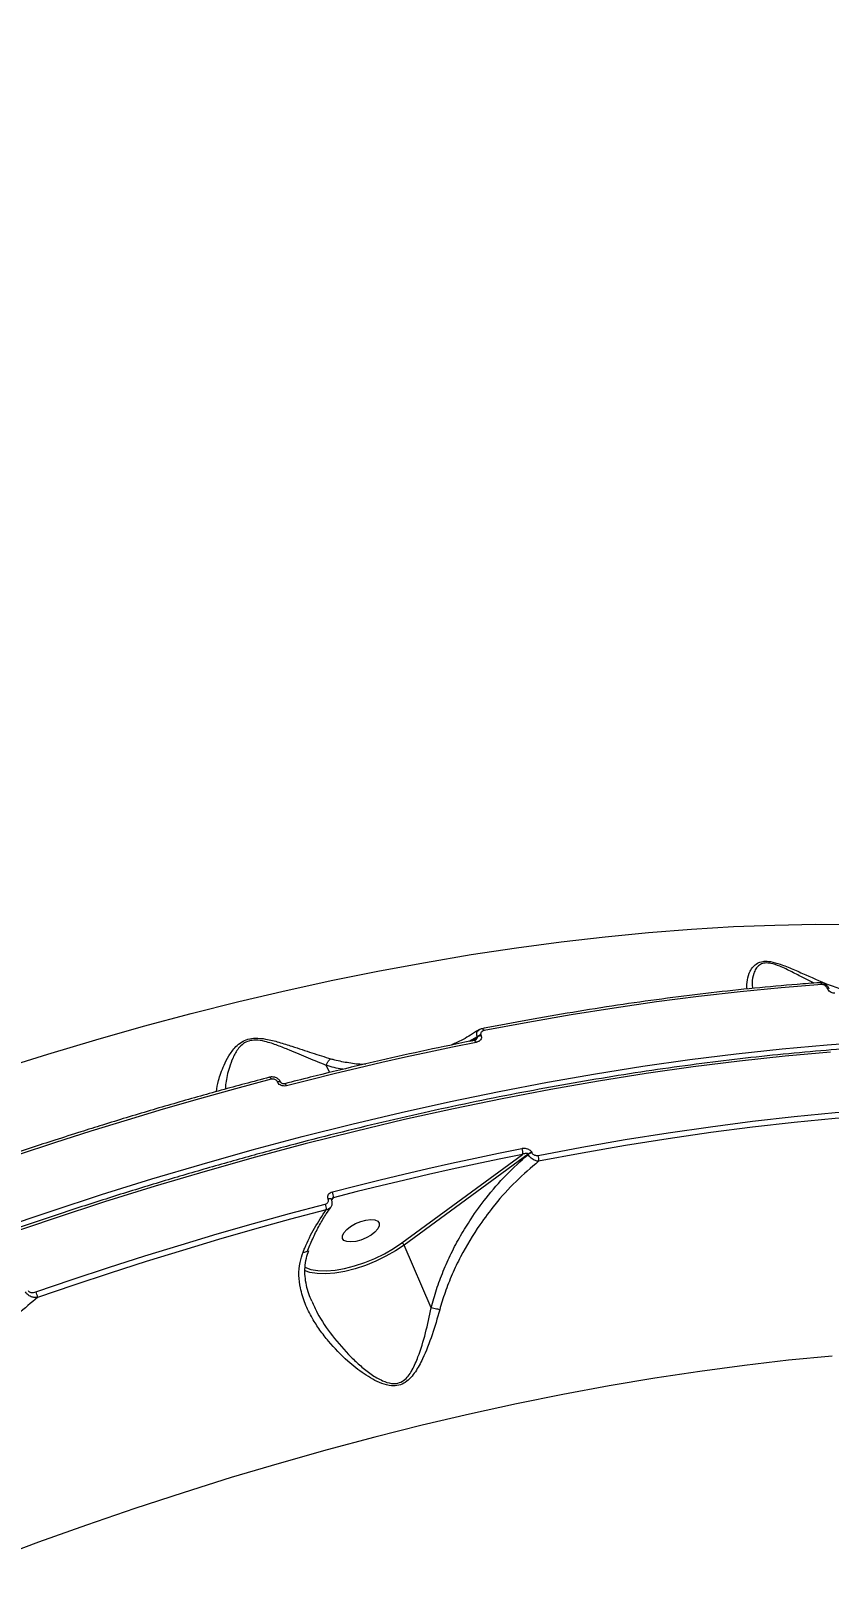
# Model space of a CAD drawing. Header units: millimetres. Extents: x -9609 to 9022, y -7175 to 8108.
# Drawn here: x -4530.2 to -4349.9, y 4529.7 to 4876.7 of the extents above; entities that cross this region are included whole.
import ezdxf

# ---------------------------------------------------------------- set-up
doc = ezdxf.new("R2010")
doc.units = ezdxf.units.MM
for name, color, linetype in [('DIKOM_ОБЪЕКТ', 7, 'Continuous'), ('DIKOM_РАЗМЕР_ЗОНА', 7, 'Continuous'), ('DIKOM_РАЗМЕР_ОБЪЕКТА', 7, 'Continuous')]:
    doc.layers.add(name, color=color, linetype=linetype)
doc.styles.add('style1', font='arial.ttf', dxfattribs={"width": 0.8})
doc.dimstyles.new('1-50', dxfattribs={"dimtxt": 300, "dimasz": 200, "dimexe": 100, "dimexo": 0, "dimgap": 100, "dimtad": 1, "dimtxsty": 'style1', "dimcen": 200, "dimclrd": 7, "dimclre": 7, "dimclrt": 7, "dimadec": 1, "dimazin": 2, "dimtfac": 1, "dimtmove": 0, "dimatfit": 2, "dimfxl": 0, "dimlwd": 25, "dimlwe": 18, "dimarcsym": 0})

# ---------------------------------------------------------------- blocks, each defined once
blk = doc.blocks.new('*D10')
at = {"layer": 'Defpoints', "color": 0, "transparency": 16777216}
for p in [(-405.54, 6589.16), (-8044.66, -3492.79), (424.09, -3492.79)]:
    blk.add_point(p, dxfattribs=at)
at = {"layer": 'DIKOM_РАЗМЕР_ОБЪЕКТА', "color": 7, "lineweight": 18, "transparency": 16777216}
for p, q in [((-405.54, 6589.16), (-8144.66, 6589.16)), ((424.09, -3492.79), (-8144.66, -3492.79))]:
    blk.add_line(p, q, dxfattribs=at)
at = {"layer": 'DIKOM_РАЗМЕР_ОБЪЕКТА', "color": 7, "lineweight": 25, "transparency": 16777216}
blk.add_line((-8044.66, 6389.16), (-8044.66, -3292.79), dxfattribs=at)
at = {"layer": 'DIKOM_РАЗМЕР_ОБЪЕКТА', "color": 7, "transparency": 16777216}
for points in [[(-8077.99, 6389.16), (-8011.32, 6389.16), (-8044.66, 6589.16)], [(-8077.99, -3292.79), (-8011.32, -3292.79), (-8044.66, -3492.79)]]:
    blk.add_solid(points, dxfattribs=at)
at = {"layer": 'DIKOM_РАЗМЕР_ОБЪЕКТА', "color": 7, "transparency": 16777216, "insert": (-8297.83, 1541.5), "char_height": 300, "attachment_point": 5, "rotation": 90, "style": 'style1'}
blk.add_mtext('10100', dxfattribs=at)
blk = doc.blocks.new('*D13')
at = {"layer": 'Defpoints', "color": 0, "transparency": 16777216}
for p in [(-4933.28, 8107.63), (-9158.98, -4977.79), (-1652.91, -4977.79)]:
    blk.add_point(p, dxfattribs=at)
at = {"layer": 'DIKOM_РАЗМЕР_ЗОНА', "color": 7, "lineweight": 18, "transparency": 16777216}
for p, q in [((-4933.28, 8107.63), (-9258.98, 8107.63)), ((-1652.91, -4977.79), (-9258.98, -4977.79))]:
    blk.add_line(p, q, dxfattribs=at)
at = {"layer": 'DIKOM_РАЗМЕР_ЗОНА', "color": 7, "lineweight": 25, "transparency": 16777216}
blk.add_line((-9158.98, 7907.63), (-9158.98, -4777.79), dxfattribs=at)
at = {"layer": 'DIKOM_РАЗМЕР_ЗОНА', "color": 7, "transparency": 16777216}
for points in [[(-9192.32, 7907.63), (-9125.65, 7907.63), (-9158.98, 8107.63)], [(-9192.32, -4777.79), (-9125.65, -4777.79), (-9158.98, -4977.79)]]:
    blk.add_solid(points, dxfattribs=at)
at = {"layer": 'DIKOM_РАЗМЕР_ЗОНА', "color": 7, "transparency": 16777216, "insert": (-9412.26, 1541.5), "char_height": 300, "attachment_point": 5, "rotation": 90, "style": 'style1'}
blk.add_mtext('13100', dxfattribs=at)

msp = doc.modelspace()

# ---------------------------------------------------------------- linework, layer by layer
at = {"layer": 'DIKOM_ОБЪЕКТ', "color": 7, "linetype": 'Continuous', "lineweight": 15}
for p, q in [((-4350.386, 4660.476), (-4350.406, 4660.521)), ((-4349.908, 4660.311), (-4349.928, 4660.357)), ((-4429.379, 4649.531), (-4431.236, 4648.455)), ((-4430.486, 4648.607), (-4429.343, 4649.446)), ((-4429.343, 4649.446), (-4429.379, 4649.531)), ((-4428.547, 4649.896), (-4428.51, 4649.811)), ((-4463.469, 4643.061), (-4462.757, 4641.417)), ((-4474.468, 4639.299), (-4474.48, 4639.326)), ((-4473.694, 4639.185), (-4473.706, 4639.212)), ((-4446.366, 4602.987), (-4419.174, 4622.947)), ((-4417.905, 4623.036), (-4445.898, 4602.489)), ((-4417.868, 4622.951), (-4417.905, 4623.036)), ((-4417.073, 4623.401), (-4417.035, 4623.316)), ((-4463.019, 4612.862), (-4463.03, 4612.889)), ((-4462.245, 4612.748), (-4462.257, 4612.775)), ((-4461.87, 4613.174), (-4462.253, 4612.714)), ((-4439.765, 4588.326), (-4445.898, 4602.489)), ((-4467.385, 4596.372), (-4468.351, 4596.703))]:
    msp.add_line(p, q, dxfattribs=at)
at = {"layer": 'DIKOM_ОБЪЕКТ', "color": 7, "linetype": 'Continuous', "lineweight": 15, "flags": 128}
for points in [[(-4537.216, 4642.225), (-4526.349, 4645.621), (-4515.503, 4648.844), (-4504.69, 4651.891), (-4493.919, 4654.758), (-4483.199, 4657.443), (-4472.543, 4659.944), (-4461.958, 4662.258), (-4451.455, 4664.384), (-4441.044, 4666.318), (-4430.733, 4668.06), (-4420.535, 4669.607), (-4410.456, 4670.958), (-4400.508, 4672.113), (-4390.698, 4673.07), (-4381.037, 4673.827), (-4371.533, 4674.385), (-4362.195, 4674.743), (-4353.032, 4674.9), (-4344.052, 4674.856)], [(-4351.594, 4661.291), (-4360.747, 4660.552), (-4370.021, 4659.652), (-4379.409, 4658.59), (-4388.903, 4657.368), (-4398.499, 4655.987), (-4408.189, 4654.446), (-4417.967, 4652.748), (-4427.825, 4650.894)], [(-4428.273, 4651.339), (-4428.217, 4651.34), (-4428.137, 4651.312), (-4428.055, 4651.251), (-4427.974, 4651.159), (-4427.896, 4651.038), (-4427.825, 4650.894)], [(-4536.964, 4606.294), (-4525.581, 4610.167), (-4514.2, 4613.874), (-4502.833, 4617.41), (-4491.488, 4620.774), (-4480.175, 4623.962), (-4468.905, 4626.972), (-4457.685, 4629.8), (-4446.526, 4632.446), (-4435.437, 4634.906), (-4424.427, 4637.178), (-4413.506, 4639.261), (-4402.683, 4641.153), (-4391.967, 4642.852), (-4381.366, 4644.357), (-4370.891, 4645.666), (-4360.55, 4646.778), (-4350.351, 4647.693), (-4340.302, 4648.409)], [(-4349.636, 4646.042), (-4359.835, 4645.128), (-4370.177, 4644.015), (-4380.652, 4642.706), (-4391.252, 4641.201), (-4401.968, 4639.503), (-4412.791, 4637.611), (-4423.712, 4635.528), (-4434.722, 4633.255), (-4445.811, 4630.795), (-4456.97, 4628.15), (-4468.189, 4625.321), (-4479.461, 4622.311), (-4490.773, 4619.123), (-4502.118, 4615.759), (-4513.485, 4612.223), (-4524.865, 4608.516), (-4536.249, 4604.643)], [(-4429.647, 4648.242), (-4434.936, 4647.168), (-4440.244, 4646.051), (-4445.571, 4644.891), (-4450.916, 4643.687), (-4456.276, 4642.441), (-4461.652, 4641.152), (-4467.042, 4639.82), (-4472.445, 4638.446)], [(-4430.092, 4648.687), (-4430.055, 4648.69), (-4429.973, 4648.668), (-4429.888, 4648.61), (-4429.803, 4648.517), (-4429.722, 4648.392), (-4429.647, 4648.242)], [(-4475.866, 4639.908), (-4483.977, 4637.746), (-4492.11, 4635.491), (-4500.263, 4633.144), (-4508.432, 4630.707), (-4516.611, 4628.181), (-4524.8, 4625.566), (-4532.992, 4622.863), (-4541.186, 4620.075)], [(-4476.26, 4640.365), (-4476.211, 4640.365), (-4476.147, 4640.333), (-4476.078, 4640.269), (-4476.006, 4640.174), (-4475.934, 4640.053), (-4475.866, 4639.908)], [(-4473.706, 4639.212), (-4473.708, 4639.218), (-4473.781, 4639.301), (-4473.902, 4639.356), (-4474.066, 4639.379), (-4474.262, 4639.369), (-4474.48, 4639.326)], [(-4473.693, 4639.182), (-4473.697, 4639.191), (-4473.769, 4639.274), (-4473.891, 4639.329), (-4474.054, 4639.352), (-4474.25, 4639.341), (-4474.468, 4639.299)], [(-4472.842, 4638.902), (-4472.808, 4638.904), (-4472.741, 4638.879), (-4472.669, 4638.818), (-4472.593, 4638.723), (-4472.517, 4638.597), (-4472.445, 4638.446)], [(-4415.63, 4622.735), (-4405.771, 4624.589), (-4395.994, 4626.287), (-4386.304, 4627.828), (-4376.708, 4629.209), (-4367.213, 4630.431), (-4357.826, 4631.493), (-4348.552, 4632.393), (-4339.399, 4633.132)], [(-4339.448, 4631.788), (-4348.581, 4631.051), (-4357.834, 4630.153), (-4367.201, 4629.094), (-4376.675, 4627.874), (-4386.25, 4626.496), (-4395.918, 4624.959), (-4405.674, 4623.265), (-4415.511, 4621.414)], [(-4462.079, 4614.512), (-4456.677, 4615.886), (-4451.287, 4617.218), (-4445.911, 4618.507), (-4440.55, 4619.754), (-4435.206, 4620.957), (-4429.879, 4622.118), (-4424.571, 4623.235), (-4419.282, 4624.308)], [(-4419.174, 4622.947), (-4424.45, 4621.876), (-4429.746, 4620.762), (-4435.06, 4619.604), (-4440.392, 4618.404), (-4445.74, 4617.16), (-4451.102, 4615.874), (-4456.479, 4614.545), (-4461.87, 4613.174)], [(-4528.99, 4591.915), (-4520.797, 4594.704), (-4512.604, 4597.406), (-4504.416, 4600.022), (-4496.236, 4602.548), (-4488.068, 4604.985), (-4479.916, 4607.332), (-4471.782, 4609.587), (-4463.671, 4611.749)], [(-4462.256, 4612.773), (-4462.26, 4612.781), (-4462.332, 4612.864), (-4462.453, 4612.919), (-4462.616, 4612.942), (-4462.813, 4612.932), (-4463.03, 4612.889)], [(-4462.245, 4612.748), (-4462.248, 4612.754), (-4462.32, 4612.837), (-4462.441, 4612.892), (-4462.605, 4612.915), (-4462.801, 4612.905), (-4463.019, 4612.862)], [(-4463.446, 4610.452), (-4471.539, 4608.295), (-4479.655, 4606.045), (-4487.789, 4603.704), (-4495.939, 4601.272), (-4504.101, 4598.751), (-4512.271, 4596.142), (-4520.445, 4593.445), (-4528.621, 4590.663)], [(-4452.458, 4605.426), (-4453.357, 4604.726), (-4454.441, 4604.107), (-4455.624, 4603.617), (-4456.809, 4603.297), (-4457.901, 4603.173), (-4458.81, 4603.255), (-4459.464, 4603.536), (-4459.81, 4603.994), (-4459.817, 4604.59), (-4459.489, 4605.278), (-4458.849, 4606.001), (-4457.951, 4606.701), (-4456.866, 4607.32), (-4455.683, 4607.81), (-4454.498, 4608.129), (-4453.407, 4608.253), (-4452.497, 4608.172), (-4451.843, 4607.891), (-4451.498, 4607.433), (-4451.49, 4606.837), (-4451.818, 4606.149), (-4452.458, 4605.426)], [(-4468.359, 4597.475), (-4468.332, 4597.461), (-4466.977, 4596.997), (-4465.358, 4596.736), (-4463.513, 4596.686), (-4461.482, 4596.846), (-4459.316, 4597.214), (-4457.065, 4597.78), (-4454.781, 4598.532), (-4452.516, 4599.452), (-4450.326, 4600.518), (-4448.26, 4601.706), (-4446.366, 4602.987)], [(-4445.898, 4602.489), (-4447.851, 4601.167), (-4449.981, 4599.942), (-4452.241, 4598.843), (-4454.576, 4597.894), (-4456.932, 4597.119), (-4459.254, 4596.535), (-4461.488, 4596.156), (-4463.58, 4595.991), (-4465.484, 4596.043), (-4467.154, 4596.312), (-4467.385, 4596.372)], [(-4349.273, 4577.417), (-4359.082, 4576.46), (-4369.031, 4575.306), (-4379.11, 4573.954), (-4389.308, 4572.407), (-4399.618, 4570.665), (-4410.03, 4568.731), (-4420.532, 4566.605), (-4431.117, 4564.291), (-4441.774, 4561.79), (-4452.493, 4559.105), (-4463.265, 4556.238), (-4474.078, 4553.191), (-4484.924, 4549.968), (-4495.792, 4546.572), (-4506.671, 4543.005), (-4517.553, 4539.271), (-4528.425, 4535.374), (-4539.28, 4531.317)]]:
    msp.add_lwpolyline(points, dxfattribs=at)
at = {"layer": 'DIKOM_ОБЪЕКТ', "color": 7, "linetype": 'Continuous', "lineweight": 15}
for centre, radius, start, end in [((-4352.159, 4661.146), 0.583, 14.36672, 84.625), ((-4350.291, 4660.077), 0.459, 37.60868, 104.51757), ((-4350.271, 4660.035), 0.456, 37.02503, 104.61364), ((-4428.113, 4647.774), 2.166, 101.55938, 125.7717), ((-4428.075, 4647.684), 2.171, 101.56897, 125.73797), ((-4421.027, 4623.485), 1.929, 343.8084, 25.24767), ((-4416.637, 4621.275), 2.171, 101.57088, 125.74295), ((-4416.601, 4621.191), 2.169, 101.55945, 125.75438), ((-4417.434, 4621.906), 1.985, 345.64601, 24.67056), ((-4464.267, 4613.485), 2.417, 352.61036, 25.14052), ((-4465.993, 4610.678), 2.557, 354.93879, 24.75991), ((-4446.764, 4602.144), 0.932, 21.68547, 64.7336), ((-4533.356, 4589.948), 4.789, 8.58173, 24.25314)]:
    msp.add_arc(centre, radius, start, end, dxfattribs=at)
for points, knots in [([(-4368.466, 4660.29), (-4368.495, 4660.964), (-4368.551, 4662.221), (-4367.959, 4664.028), (-4367.144, 4665.321), (-4366.255, 4666.134), (-4365.292, 4666.483), (-4364.29, 4666.597), (-4363.002, 4666.517), (-4360.752, 4665.863), (-4358.09, 4664.769), (-4354.236, 4663.069), (-4350.215, 4661.28), (-4347.243, 4660.298), (-4346.151, 4659.937)], [0, 0, 0, 0, 0.1394269, 0.2597512, 0.3205899, 0.3828964, 0.4335104, 0.4431608, 0.4897756, 0.5533293, 0.6374121, 0.7237336, 0.8984057, 1, 1, 1, 1]), ([(-4353.342, 4661.632), (-4354.122, 4662.015), (-4355.761, 4662.82), (-4358.332, 4664.169), (-4360.792, 4665.357), (-4362.902, 4666.1), (-4364.087, 4666.201), (-4364.976, 4666.086), (-4365.806, 4665.712), (-4366.516, 4664.851), (-4367.109, 4663.468), (-4367.411, 4661.889), (-4367.271, 4660.835), (-4367.216, 4660.423)], [0, 0, 0, 0, 0.10545749, 0.22152036, 0.33950695, 0.42284281, 0.48207286, 0.49431371, 0.55937185, 0.64078816, 0.7254374, 0.89273117, 1, 1, 1, 1]), ([(-4352.103, 4661.727), (-4353.775, 4661.601), (-4358.625, 4661.237), (-4366.755, 4660.499), (-4376.529, 4659.454), (-4386.425, 4658.231), (-4396.432, 4656.833), (-4406.543, 4655.262), (-4416.572, 4653.548), (-4423.836, 4652.201), (-4427.688, 4651.452), (-4428.273, 4651.339)], [0, 0, 0, 0, 0.0688522, 0.1996943, 0.3305353, 0.4613723, 0.5922068, 0.7230333, 0.8538576, 0.9777879, 1, 1, 1, 1]), ([(-4349.928, 4660.355), (-4349.928, 4660.356), (-4349.991, 4660.571), (-4350.295, 4660.972), (-4350.871, 4661.461), (-4351.527, 4661.735), (-4351.943, 4661.711), (-4352.1, 4661.701)], [0, 0, 0, 0, 0.00063276, 0.25329129, 0.52917669, 0.82293985, 1, 1, 1, 1]), ([(-4350.406, 4660.521), (-4350.437, 4660.582), (-4350.514, 4660.736), (-4350.715, 4660.963), (-4350.993, 4661.159), (-4351.303, 4661.284), (-4351.497, 4661.289), (-4351.594, 4661.291)], [0, 0, 0, 0, 0.1421998, 0.357039, 0.5715917, 0.7856214, 1, 1, 1, 1]), ([(-4348.612, 4659.324), (-4348.757, 4659.328), (-4349.047, 4659.336), (-4349.51, 4659.524), (-4349.927, 4659.819), (-4350.226, 4660.156), (-4350.341, 4660.385), (-4350.386, 4660.476)], [0, 0, 0, 0, 0.2150921, 0.4300275, 0.6447192, 0.8592531, 1, 1, 1, 1]), ([(-4488.275, 4637.114), (-4488.15, 4637.922), (-4487.891, 4639.611), (-4486.839, 4642.521), (-4485.508, 4645.178), (-4484.229, 4647.024), (-4482.712, 4648.326), (-4481.197, 4649.023), (-4479.285, 4649.283), (-4476.855, 4649.015), (-4474.092, 4648.298), (-4470.594, 4647.185), (-4466.616, 4645.824), (-4463.817, 4644.973), (-4462.404, 4644.543)], [0, 0, 0, 0, 0.132595, 0.2771358, 0.3581989, 0.4408141, 0.4869683, 0.5262421, 0.5657549, 0.6186179, 0.6892997, 0.7618459, 0.8798149, 1, 1, 1, 1]), ([(-4429.049, 4651.048), (-4429.657, 4650.655), (-4431.36, 4649.554), (-4433.421, 4648.429), (-4434.884, 4647.788), (-4435.199, 4647.65)], [0, 0, 0, 0, 0.3039762, 0.8500022, 1, 1, 1, 1]), ([(-4429.76, 4648.825), (-4429.684, 4648.881), (-4429.539, 4648.988), (-4429.4, 4649.156), (-4429.338, 4649.29), (-4429.322, 4649.377), (-4429.336, 4649.426), (-4429.343, 4649.446)], [0, 0, 0, 0, 0.3484647, 0.6634695, 0.7939435, 0.9132601, 1, 1, 1, 1]), ([(-4428.51, 4649.811), (-4428.488, 4649.752), (-4428.414, 4649.55), (-4428.421, 4649.195), (-4428.619, 4648.789), (-4429.021, 4648.427), (-4429.426, 4648.307), (-4429.647, 4648.242)], [0, 0, 0, 0, 0.0795938, 0.2757006, 0.4707652, 0.7106362, 1, 1, 1, 1]), ([(-4429.379, 4649.531), (-4429.407, 4649.61), (-4429.498, 4649.868), (-4429.524, 4650.285), (-4429.392, 4650.743), (-4429.163, 4650.935), (-4429.04, 4651.037)], [0, 0, 0, 0, 0.125012, 0.4116785, 0.6863625, 1, 1, 1, 1]), ([(-4428.268, 4651.324), (-4428.35, 4651.312), (-4428.635, 4651.272), (-4428.876, 4651.119), (-4429.047, 4651.01)], [0, 0, 0, 0, 0.2893802, 1, 1, 1, 1]), ([(-4427.825, 4650.894), (-4427.973, 4650.851), (-4428.233, 4650.774), (-4428.487, 4650.541), (-4428.607, 4650.288), (-4428.609, 4650.063), (-4428.561, 4649.935), (-4428.547, 4649.896)], [0, 0, 0, 0, 0.3024168, 0.5346823, 0.7254744, 0.9170994, 1, 1, 1, 1]), ([(-4162.767, 4604.895), (-4163.48, 4605.596), (-4165.472, 4607.555), (-4169.044, 4610.606), (-4173.457, 4614.061), (-4178.15, 4617.354), (-4183.105, 4620.494), (-4188.321, 4623.474), (-4193.795, 4626.294), (-4199.521, 4628.951), (-4205.496, 4631.442), (-4211.714, 4633.766), (-4218.17, 4635.922), (-4224.861, 4637.906), (-4231.78, 4639.72), (-4238.922, 4641.359), (-4246.283, 4642.824), (-4253.855, 4644.114), (-4261.634, 4645.228), (-4269.613, 4646.164), (-4277.787, 4646.923), (-4286.149, 4647.504), (-4294.693, 4647.906), (-4303.413, 4648.129), (-4312.303, 4648.173), (-4321.354, 4648.039), (-4330.562, 4647.726), (-4339.918, 4647.234), (-4349.416, 4646.564), (-4359.049, 4645.717), (-4368.808, 4644.693), (-4378.689, 4643.493), (-4388.682, 4642.118), (-4398.78, 4640.569), (-4408.976, 4638.847), (-4419.262, 4636.954), (-4429.63, 4634.89), (-4440.073, 4632.659), (-4450.582, 4630.26), (-4461.151, 4627.696), (-4471.77, 4624.969), (-4482.432, 4622.081), (-4493.13, 4619.035), (-4503.854, 4615.831), (-4514.597, 4612.475), (-4525.351, 4608.965), (-4536.107, 4605.308), (-4546.858, 4601.504), (-4557.596, 4597.556), (-4568.313, 4593.469), (-4578.999, 4589.244), (-4589.649, 4584.885), (-4600.253, 4580.395), (-4610.803, 4575.778), (-4621.291, 4571.037), (-4631.711, 4566.175), (-4642.053, 4561.196), (-4651.186, 4556.668), (-4656.847, 4553.774), (-4659.118, 4552.613)], [0, 0, 0, 0, 0.0098923, 0.0276309, 0.0453792, 0.0631366, 0.0809025, 0.0986755, 0.1164554, 0.13424, 0.1520293, 0.1698218, 0.1876168, 0.2054138, 0.2232114, 0.2410101, 0.2588093, 0.2766077, 0.2944058, 0.3122038, 0.330001, 0.3477974, 0.3655926, 0.3833873, 0.4011813, 0.418974, 0.4367663, 0.4545577, 0.4723482, 0.4901382, 0.5079267, 0.5257152, 0.5435029, 0.56129, 0.5790767, 0.5968624, 0.6146478, 0.6324331, 0.6502174, 0.6680024, 0.6857852, 0.703569, 0.7213529, 0.7391349, 0.7569183, 0.7746996, 0.7924823, 0.8102643, 0.8280463, 0.8458288, 0.8636098, 0.8813913, 0.8991737, 0.9169549, 0.9347367, 0.9525181, 0.9703006, 0.988082, 1, 1, 1, 1]), ([(-4463.469, 4643.061), (-4464.779, 4643.581), (-4467.421, 4644.631), (-4471.127, 4646.235), (-4474.419, 4647.565), (-4476.96, 4648.434), (-4479.227, 4648.832), (-4480.979, 4648.634), (-4482.314, 4647.948), (-4483.578, 4646.637), (-4484.583, 4644.753), (-4485.55, 4642.042), (-4486.153, 4639.526), (-4486.209, 4638.129), (-4486.227, 4637.678)], [0, 0, 0, 0, 0.1297339, 0.2615652, 0.3377865, 0.4152463, 0.4694206, 0.5086187, 0.5477898, 0.5953326, 0.6821697, 0.7714891, 0.9263064, 1, 1, 1, 1]), ([(-4430.092, 4648.687), (-4431.913, 4648.32), (-4437.193, 4647.256), (-4445.992, 4645.366), (-4456.503, 4642.961), (-4465.462, 4640.788), (-4470.921, 4639.393), (-4472.842, 4638.902)], [0, 0, 0, 0, 0.1293332, 0.3750772, 0.6208223, 0.8665733, 1, 1, 1, 1]), ([(-4429.755, 4648.823), (-4429.758, 4648.82), (-4429.788, 4648.793), (-4429.906, 4648.726), (-4430.047, 4648.704), (-4430.098, 4648.696)], [0, 0, 0, 0, 0.0573042, 0.660725, 1, 1, 1, 1]), ([(-4463.47, 4643.064), (-4463.392, 4643.276), (-4463.237, 4643.699), (-4462.895, 4644.168), (-4462.607, 4644.427), (-4462.452, 4644.516), (-4462.404, 4644.543)], [0, 0, 0, 0, 0.3252877, 0.6506719, 0.8926641, 1, 1, 1, 1]), ([(-4463.47, 4643.064), (-4463.47, 4643.064), (-4463.47, 4643.063), (-4463.47, 4643.061), (-4463.469, 4643.061), (-4463.469, 4643.061)], [0, 0, 0, 0, 0.2761116, 0.6237674, 1, 1, 1, 1]), ([(-4459.608, 4642.182), (-4459.691, 4642.191), (-4461.012, 4642.336), (-4462.281, 4642.712), (-4463.47, 4643.064)], [0, 0, 0, 0, 0.06288461, 1, 1, 1, 1]), ([(-4462.404, 4644.543), (-4462.14, 4644.469), (-4460.808, 4644.095), (-4458.35, 4643.66), (-4455.979, 4643.301), (-4454.686, 4643.38), (-4454.525, 4643.389)], [0, 0, 0, 0, 0.1037993, 0.5222082, 0.9407553, 1, 1, 1, 1]), ([(-4476.26, 4640.365), (-4478.127, 4639.873), (-4483.539, 4638.447), (-4492.53, 4635.966), (-4503.237, 4632.86), (-4512.018, 4630.216), (-4517.232, 4628.553), (-4518.862, 4628.033)], [0, 0, 0, 0, 0.13217674, 0.38334723, 0.63451941, 0.88569955, 1, 1, 1, 1]), ([(-4473.721, 4639.207), (-4473.735, 4639.25), (-4473.813, 4639.498), (-4474.151, 4639.878), (-4474.728, 4640.274), (-4475.468, 4640.462), (-4476.004, 4640.453), (-4476.26, 4640.365), (-4476.26, 4640.365)], [0, 0, 0, 0, 0.0461598, 0.2608406, 0.487065, 0.732006, 0.9993343, 1, 1, 1, 1]), ([(-4474.48, 4639.326), (-4474.529, 4639.413), (-4474.627, 4639.587), (-4474.889, 4639.788), (-4475.207, 4639.919), (-4475.55, 4639.966), (-4475.765, 4639.926), (-4475.866, 4639.908)], [0, 0, 0, 0, 0.1951276, 0.39012516, 0.59349482, 0.81088252, 1, 1, 1, 1]), ([(-4472.445, 4638.446), (-4472.591, 4638.419), (-4472.904, 4638.362), (-4473.402, 4638.429), (-4473.867, 4638.619), (-4474.251, 4638.914), (-4474.395, 4639.17), (-4474.468, 4639.299)], [0, 0, 0, 0, 0.1890108, 0.4047563, 0.6070418, 0.8033524, 1, 1, 1, 1]), ([(-4472.846, 4638.907), (-4472.882, 4638.897), (-4472.981, 4638.869), (-4473.178, 4638.876), (-4473.378, 4638.927), (-4473.525, 4639.001), (-4473.626, 4639.083), (-4473.679, 4639.151), (-4473.687, 4639.173), (-4473.69, 4639.182)], [0, 0, 0, 0, 0.1227743, 0.3442264, 0.5155884, 0.6584638, 0.781587, 0.9141044, 1, 1, 1, 1]), ([(-4518.862, 4628.033), (-4520.814, 4627.417), (-4526.347, 4625.673), (-4533.896, 4623.164), (-4539.49, 4621.245), (-4541.498, 4620.556)], [0, 0, 0, 0, 0.2588324, 0.7338461, 1, 1, 1, 1]), ([(-4439.763, 4588.324), (-4439.387, 4589.7), (-4438.621, 4592.501), (-4437.083, 4596.606), (-4435.262, 4600.672), (-4433.162, 4604.62), (-4430.568, 4608.824), (-4427.194, 4613.474), (-4422.917, 4618.435), (-4419.558, 4621.439), (-4417.868, 4622.951)], [0, 0, 0, 0, 0.0999707, 0.2036098, 0.3072654, 0.4138466, 0.5204329, 0.6601768, 0.8289753, 1, 1, 1, 1]), ([(-4415.511, 4621.414), (-4417.241, 4619.935), (-4420.726, 4616.957), (-4425.118, 4612.062), (-4429.374, 4606.42), (-4432.583, 4601.112), (-4435.065, 4595.902), (-4436.663, 4591.897), (-4437.466, 4589.173), (-4437.855, 4587.857)], [0, 0, 0, 0, 0.17387842, 0.35013794, 0.48806008, 0.69227561, 0.79711883, 0.90193887, 1, 1, 1, 1]), ([(-4419.282, 4624.308), (-4419.251, 4624.314), (-4419.022, 4624.356), (-4418.601, 4624.365), (-4418.059, 4624.245), (-4417.621, 4624.034), (-4417.27, 4623.753), (-4417.138, 4623.518), (-4417.073, 4623.401)], [0, 0, 0, 0, 0.03924961, 0.28718105, 0.49516461, 0.67097108, 0.83535617, 1, 1, 1, 1]), ([(-4417.905, 4623.036), (-4417.917, 4623.056), (-4417.94, 4623.096), (-4418.028, 4623.154), (-4418.187, 4623.19), (-4418.434, 4623.181), (-4418.752, 4623.114), (-4419.007, 4623.023), (-4419.154, 4622.956), (-4419.174, 4622.947)], [0, 0, 0, 0, 0.0552994, 0.1097528, 0.2437251, 0.4175241, 0.6517761, 0.9518315, 1, 1, 1, 1]), ([(-4415.511, 4621.414), (-4415.544, 4621.415), (-4415.768, 4621.418), (-4416.194, 4621.504), (-4416.75, 4621.759), (-4417.22, 4622.098), (-4417.614, 4622.5), (-4417.783, 4622.8), (-4417.868, 4622.951)], [0, 0, 0, 0, 0.0391052, 0.2683283, 0.4663662, 0.6436134, 0.8199468, 1, 1, 1, 1]), ([(-4417.035, 4623.316), (-4416.993, 4623.24), (-4416.908, 4623.087), (-4416.683, 4622.906), (-4416.404, 4622.772), (-4416.062, 4622.699), (-4415.797, 4622.705), (-4415.651, 4622.731), (-4415.63, 4622.735)], [0, 0, 0, 0, 0.16731018, 0.33446188, 0.50910351, 0.71325991, 0.95779585, 1, 1, 1, 1]), ([(-4463.03, 4612.889), (-4463.054, 4612.952), (-4463.131, 4613.159), (-4463.136, 4613.538), (-4462.952, 4613.971), (-4462.589, 4614.33), (-4462.249, 4614.451), (-4462.079, 4614.512)], [0, 0, 0, 0, 0.0931148, 0.3038255, 0.5301157, 0.7650065, 1, 1, 1, 1]), ([(-4467.592, 4601.32), (-4467.192, 4602.305), (-4466.385, 4604.293), (-4464.99, 4607.026), (-4463.67, 4609.287), (-4462.772, 4610.516), (-4462.426, 4610.99)], [0, 0, 0, 0, 0.2715496, 0.5480988, 0.8257677, 1, 1, 1, 1]), ([(-4463.671, 4611.749), (-4463.555, 4611.791), (-4463.324, 4611.875), (-4463.075, 4612.12), (-4462.947, 4612.417), (-4462.95, 4612.678), (-4463.003, 4612.819), (-4463.019, 4612.862)], [0, 0, 0, 0, 0.233654, 0.4674803, 0.6956549, 0.9087037, 1, 1, 1, 1]), ([(-4462.453, 4611.014), (-4462.573, 4610.88), (-4462.822, 4610.602), (-4463.233, 4610.504), (-4463.446, 4610.452)], [0, 0, 0, 0, 0.4819183, 1, 1, 1, 1]), ([(-4462.442, 4611.066), (-4462.384, 4611.135), (-4462.188, 4611.372), (-4462.08, 4611.912), (-4462.09, 4612.438), (-4462.237, 4612.689), (-4462.266, 4612.739)], [0, 0, 0, 0, 0.151648, 0.5159881, 0.9050293, 1, 1, 1, 1]), ([(-4462.253, 4612.771), (-4462.258, 4612.784), (-4462.273, 4612.821), (-4462.272, 4612.826), (-4462.245, 4612.868), (-4462.23, 4612.892)], [0, 0, 0, 0, 0.1853355, 0.5428673, 1, 1, 1, 1]), ([(-4461.87, 4613.174), (-4461.949, 4613.13), (-4462.083, 4613.054), (-4462.185, 4612.938), (-4462.227, 4612.89)], [0, 0, 0, 0, 0.58343531, 1, 1, 1, 1]), ([(-4468.699, 4600.877), (-4468.574, 4601.181), (-4467.788, 4603.092), (-4466.145, 4606.486), (-4464.357, 4609.113), (-4463.446, 4610.452)], [0, 0, 0, 0, 0.08497901, 0.53346054, 1, 1, 1, 1]), ([(-4437.855, 4587.857), (-4438.4, 4585.968), (-4439.505, 4582.146), (-4441.319, 4577.464), (-4442.996, 4574.299), (-4444.329, 4572.54), (-4445.551, 4571.432), (-4447.065, 4570.744), (-4448.925, 4570.638), (-4450.94, 4571.182), (-4452.987, 4572.159), (-4455.593, 4573.798), (-4459.066, 4576.566), (-4462.365, 4579.969), (-4464.928, 4583.272), (-4466.748, 4586.097), (-4468.32, 4589.268), (-4469.342, 4592.544), (-4469.703, 4595.668), (-4469.519, 4598.4), (-4468.955, 4600.103), (-4468.699, 4600.877)], [0, 0, 0, 0, 0.0913254, 0.1848722, 0.2390161, 0.2664369, 0.2946564, 0.3210543, 0.347512, 0.3830352, 0.4182931, 0.4536287, 0.5268356, 0.625925, 0.6770915, 0.7282359, 0.7903881, 0.8540601, 0.9046384, 0.9566771, 1, 1, 1, 1]), ([(-4468.699, 4600.877), (-4468.673, 4600.876), (-4468.467, 4600.869), (-4468.106, 4600.908), (-4467.733, 4601.064), (-4467.643, 4601.248), (-4467.601, 4601.333)], [0, 0, 0, 0, 0.0452048, 0.3642837, 0.7076921, 1, 1, 1, 1]), ([(-4466.718, 4589.784), (-4466.95, 4590.335), (-4467.454, 4591.533), (-4467.979, 4593.416), (-4468.282, 4595.426), (-4468.284, 4597.474), (-4468.029, 4599.436), (-4467.611, 4600.681), (-4467.416, 4601.26)], [0, 0, 0, 0, 0.1422055, 0.3094046, 0.4827792, 0.6607443, 0.8421187, 1, 1, 1, 1]), ([(-4528.621, 4590.663), (-4531.578, 4588.193), (-4536.483, 4584.098), (-4542.836, 4577.544), (-4548.018, 4571.552), (-4552.895, 4565.116), (-4556.958, 4558.885), (-4560.24, 4553.024), (-4562.582, 4548.078), (-4564.436, 4543.416), (-4565.278, 4540.522), (-4565.701, 4539.07)], [0, 0, 0, 0, 0.1867547, 0.3097317, 0.4327004, 0.5585149, 0.6842809, 0.7740124, 0.8643074, 0.9318925, 1, 1, 1, 1]), ([(-4528.621, 4590.663), (-4528.895, 4590.646), (-4529.435, 4590.614), (-4530.203, 4590.844), (-4530.754, 4591.177), (-4531.12, 4591.525), (-4531.26, 4591.77), (-4531.331, 4591.897)], [0, 0, 0, 0, 0.270469, 0.5334118, 0.7180866, 0.8552091, 1, 1, 1, 1]), ([(-4530.763, 4592.192), (-4530.726, 4592.129), (-4530.652, 4592.004), (-4530.423, 4591.86), (-4530.06, 4591.757), (-4529.55, 4591.757), (-4529.182, 4591.861), (-4528.99, 4591.915)], [0, 0, 0, 0, 0.1205095, 0.2408059, 0.4166744, 0.6947655, 1, 1, 1, 1]), ([(-4466.694, 4589.801), (-4466.308, 4588.933), (-4465.102, 4586.222), (-4462.185, 4581.921), (-4458.72, 4577.995), (-4455.718, 4575.147), (-4453.371, 4573.272), (-4451.038, 4571.904), (-4448.943, 4571.172), (-4447.238, 4571.212), (-4445.932, 4571.864), (-4444.934, 4572.885), (-4444.369, 4573.753), (-4443.578, 4575.15), (-4442.414, 4577.911), (-4440.983, 4582.592), (-4440.171, 4586.415), (-4439.765, 4588.326)], [0, 0, 0, 0, 0.062249, 0.1944848, 0.326905, 0.3889733, 0.4510773, 0.5126453, 0.5562633, 0.5877081, 0.6190679, 0.6508493, 0.6828345, 0.6880653, 0.7576197, 0.8787829, 1, 1, 1, 1]), ([(-4439.765, 4588.326), (-4439.764, 4588.326), (-4439.764, 4588.325), (-4439.763, 4588.324), (-4439.763, 4588.324), (-4439.763, 4588.324)], [0, 0, 0, 0, 0.476044, 0.7918158, 1, 1, 1, 1]), ([(-4437.855, 4587.857), (-4437.922, 4587.874), (-4438.14, 4587.932), (-4438.59, 4588.046), (-4439.199, 4588.195), (-4439.575, 4588.281), (-4439.763, 4588.324)], [0, 0, 0, 0, 0.1075573, 0.3493884, 0.6747509, 1, 1, 1, 1])]:
    msp.add_open_spline(points, degree=3, knots=knots, dxfattribs=at)

# ---------------------------------------------------------------- dimensions: what is measured, and where the dimension line sits
at = {"layer": 'DIKOM_РАЗМЕР_ЗОНА'}
dim = msp.add_linear_dim(base=(-9158.984, -4977.788), p1=(-4933.276, 8107.631), p2=(-1652.914, -4977.788), angle=90, text='13100', dimstyle='1-50', dxfattribs=at)
dim.commit()
dim.dimension.update_dxf_attribs({"geometry": '*D13', "text_midpoint": (-9158.984, 1541.499), "dimtype": 160})
at = {"layer": 'DIKOM_РАЗМЕР_ОБЪЕКТА'}
dim = msp.add_linear_dim(base=(-8044.657, -3492.788), p1=(-405.539, 6589.161), p2=(424.086, -3492.788), angle=90, text='10100', dimstyle='1-50', dxfattribs=at)
dim.commit()
dim.dimension.update_dxf_attribs({"geometry": '*D10', "text_midpoint": (-8044.657, 1541.499), "dimtype": 160})

doc.saveas('drawing.dxf')
